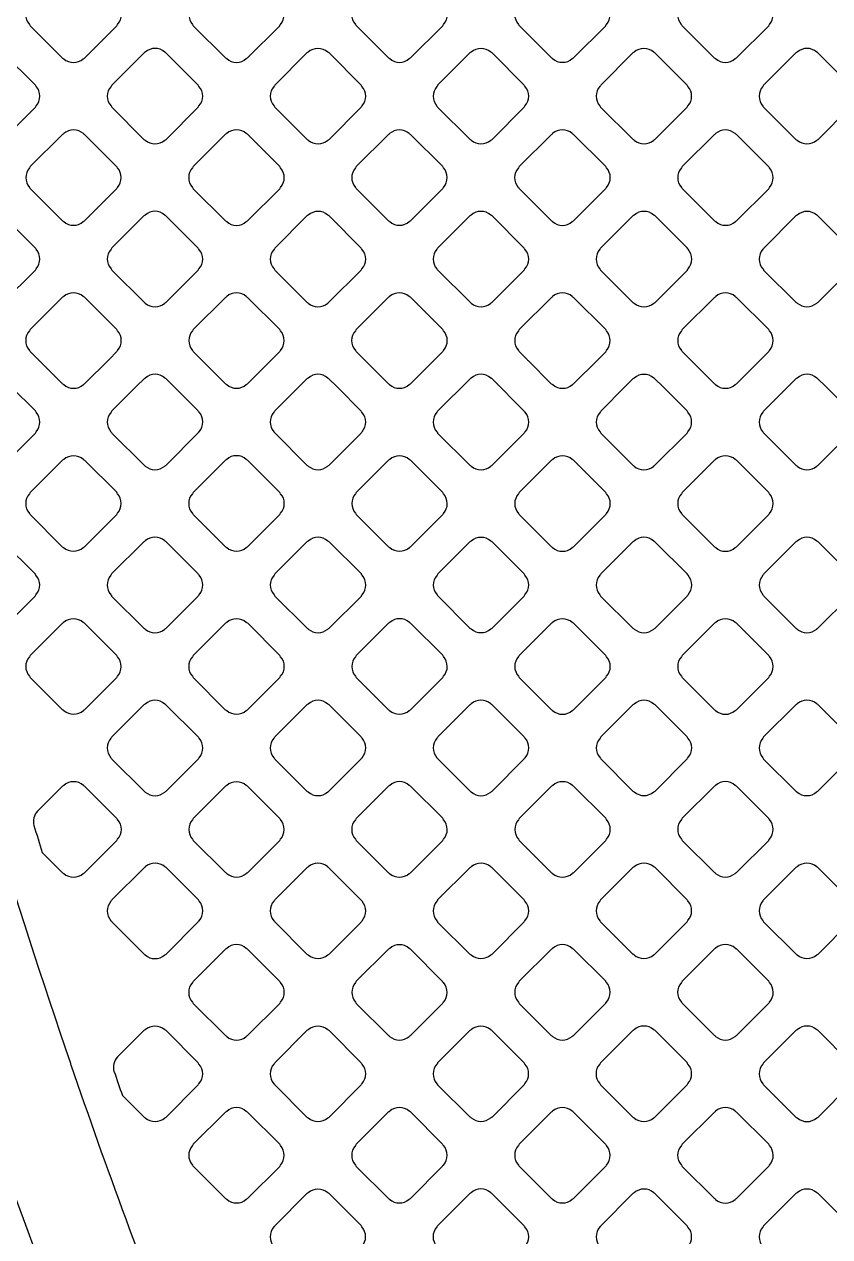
# Model space of a CAD drawing. Extents: x 0 to 248, y 0 to 175.
# Drawn here: x 80.757 to 81.822, y 146.224 to 147.828 of the extents above; entities that cross this region are included whole.
import ezdxf

# ---------------------------------------------------------------- set-up
doc = ezdxf.new("R2010")
doc.units = 0
doc.layers.add('gbr-dxf', color=7, linetype='Continuous')

msp = doc.modelspace()

# ---------------------------------------------------------------- linework, layer by layer
at = {"layer": 'gbr-dxf', "linetype": 'Continuous'}
for points in [[(83.7322, 140.0897), (81.1909, 142.6311, -0.042133), (81.1868, 142.6359, -0.16673), (78.7251, 149.8102, -0.014135)], [(78.8013, 149.8102, 0.166721), (81.2467, 142.6831), (83.7873, 140.1424, -0.01212)], [(83.5493, 139.8215), (80.9089, 142.4619, -0.042015), (80.9048, 142.4667, -0.166954), (78.4137, 149.7194, -0.014027)], [(78.4899, 149.7178, 0.16691), (80.9647, 142.5139), (83.6011, 139.8775, -0.019676)], [(83.9056, 140.3552), (81.39, 142.8708, -0.042856), (81.3858, 142.8758, -0.165958), (79.0743, 149.6481, -0.01087)], [(79.1505, 149.6467, 0.165913), (81.4458, 142.9228), (83.9575, 140.4111, -0.019676)], [(84.5688, 141.0607), (82.0307, 143.5988, -0.047409), (82.021, 143.6094, -0.163793), (80.0248, 149.5396, -0.009935)], [(80.1772, 149.5374, 0.163577), (82.1387, 143.7063), (84.6782, 141.1669, -0.008901)], [(84.0671, 140.6041), (81.5195, 143.1517, -0.041025), (81.5115, 143.1612, -0.164875), (79.3522, 149.5314, -0.009972)], [(79.5046, 149.5293, 0.164763), (81.631, 143.2558), (84.1721, 140.7147, -0.013686)], [(84.3425, 140.8063), (81.7716, 143.3773, -0.041071), (81.7633, 143.3865, -0.164322), (79.6862, 149.532, -0.007717)], [(79.8386, 149.5318, 0.164179), (81.8812, 143.4832), (84.4487, 140.9157, -0.008541)], [(78.2641, 149.4586, 0.012838), (78.2932, 148.8456, -0.017977), (78.2933, 148.844, 0.148382), (80.7903, 142.3653), (80.7906, 142.3649, 0.019899), (80.8008, 142.3538, -0.01365), (80.8016, 142.3529), (81.0112, 142.1433, -0.018805), (81.0124, 142.1422, 0.111695), (81.1151, 142.0774, -0.017124), (81.1165, 142.0768, -0.221605), (81.238, 141.9556, -0.020682), (81.2387, 141.9538, 0.111689), (81.3035, 141.8511, -0.023293)], [(81.8048, 144.4081, -0.048303), (80.9693, 146.0434, -0.021621), (80.9685, 146.0454, -0.01136), (80.819, 146.4513, -0.023391), (80.8183, 146.4535, -0.01815), (80.6182, 147.1152, -0.019795)]]:
    msp.add_lwpolyline(points, format="xyb", dxfattribs=at)
for points in [[(80.7637, 147.8279, -0.095506), (80.7647, 147.8263), (80.8074, 147.7835, -0.091364), (80.809, 147.7826, 0.378894), (80.8349, 147.7826, -0.095778), (80.8365, 147.7835), (80.8793, 147.8263, -0.096105), (80.8803, 147.828, 0.378718), (80.8803, 147.8539, -0.082062), (80.8794, 147.8552), (80.8364, 147.8983, -0.086287), (80.8349, 147.8992, 0.378821), (80.809, 147.8991, -0.098229), (80.8073, 147.8981), (80.7647, 147.8555, -0.096627), (80.7637, 147.8539, 0.379229)], [(80.9794, 147.8279, -0.092969), (80.9803, 147.8263), (81.023, 147.7836, -0.088845), (81.0245, 147.7827, 0.379032), (81.0505, 147.7827, -0.095973), (81.0521, 147.7837), (81.0946, 147.8262, -0.096266), (81.0956, 147.8279, 0.379731), (81.0956, 147.8538, -0.103612), (81.0946, 147.8556), (81.0521, 147.8981, -0.091913), (81.0505, 147.8991, 0.379731), (81.0246, 147.8991, -0.09572), (81.0229, 147.8981), (80.9803, 147.8555, -0.096128), (80.9794, 147.8539, 0.379506)], [(81.1947, 147.8538, 0.379069), (81.1947, 147.8279, -0.08563), (81.1956, 147.8264), (81.2384, 147.7836, -0.097464), (81.2401, 147.7827, 0.379075), (81.266, 147.7827, -0.09572), (81.2677, 147.7837), (81.3103, 147.8263, -0.096266), (81.3113, 147.8279, 0.379731), (81.3113, 147.8539, -0.092139), (81.3103, 147.8555), (81.2676, 147.8982, -0.096314), (81.266, 147.8991, 0.379672), (81.24, 147.8992, -0.096157), (81.2384, 147.8982), (81.1957, 147.8555, -0.096105)], [(81.4104, 147.8279, -0.087314), (81.4113, 147.8264), (81.4539, 147.7838, -0.09979), (81.4556, 147.7828, 0.379731), (81.4816, 147.7828, -0.09572), (81.4832, 147.7838), (81.5257, 147.8263, -0.095916), (81.5267, 147.8279, 0.379731), (81.5267, 147.8539, -0.087748), (81.5258, 147.8554), (81.4831, 147.8981, -0.091964), (81.4815, 147.899, 0.379731), (81.4555, 147.899, -0.096265), (81.4539, 147.898), (81.4114, 147.8555, -0.096266), (81.4104, 147.8538, 0.379731)], [(81.6257, 147.8279, -0.09185), (81.6267, 147.8263), (81.6693, 147.7837, -0.103498), (81.6711, 147.7827, 0.379214), (81.6971, 147.7827, -0.096625), (81.6987, 147.7837), (81.7413, 147.8263, -0.096332), (81.7423, 147.8279, 0.379289), (81.7423, 147.8539, -0.087715), (81.7414, 147.8553), (81.6986, 147.8982, -0.094156), (81.697, 147.8991, 0.379506), (81.6711, 147.8991, -0.095973), (81.6694, 147.8982), (81.6267, 147.8555, -0.096023), (81.6258, 147.8538, 0.379672)], [(80.656, 147.7202, -0.091745), (80.657, 147.7186), (80.6998, 147.6758, -0.088202), (80.7013, 147.6749, 0.379289), (80.7272, 147.6749, -0.095866), (80.7289, 147.6759), (80.7715, 147.7185, -0.095585), (80.7725, 147.7201, 0.379287), (80.7725, 147.7461, -0.082876), (80.7716, 147.7475), (80.7286, 147.7904, -0.08752), (80.7271, 147.7914, 0.379293), (80.7012, 147.7913, -0.096625), (80.6995, 147.7904), (80.657, 147.7478, -0.095916), (80.656, 147.7462, 0.379731)], [(80.8716, 147.7201, -0.100032), (80.8726, 147.7184), (80.915, 147.6759, -0.096266), (80.9167, 147.6749, 0.379731), (80.9427, 147.6749, -0.09572), (80.9443, 147.6759), (80.9869, 147.7185, -0.096214), (80.9879, 147.7201, 0.379672), (80.9879, 147.7461, -0.096259), (80.9869, 147.7477), (80.9442, 147.7905, -0.083725), (80.9428, 147.7914, 0.379293), (80.9168, 147.7913, -0.096119), (80.9152, 147.7904), (80.8725, 147.7477, -0.096266), (80.8716, 147.7461, 0.379731)], [(81.0871, 147.7202, -0.095612), (81.088, 147.7186), (81.1308, 147.6759, -0.093932), (81.1324, 147.6749, 0.378681), (81.1583, 147.6749, -0.095886), (81.1599, 147.6759), (81.2025, 147.7185, -0.095602), (81.2035, 147.7201, 0.379293), (81.2034, 147.746, -0.099964), (81.2024, 147.7478), (81.1599, 147.7903, -0.103887), (81.1581, 147.7913, 0.379672), (81.1322, 147.7913, -0.096157), (81.1306, 147.7903), (81.088, 147.7478, -0.095935), (81.0871, 147.7462, 0.379287)], [(81.3026, 147.72, -0.083226), (81.3034, 147.7186), (81.3461, 147.676, -0.096314), (81.3478, 147.675, 0.379672), (81.3737, 147.675, -0.096157), (81.3754, 147.6759), (81.418, 147.7186, -0.095796), (81.419, 147.7202, 0.379293), (81.419, 147.7462, -0.092348), (81.418, 147.7478), (81.3755, 147.7903, -0.096111), (81.3738, 147.7913, 0.379289), (81.3479, 147.7913, -0.095866), (81.3462, 147.7904), (81.3035, 147.7477, -0.098209), (81.3026, 147.746, 0.379506)], [(81.5181, 147.7202, -0.087248), (81.519, 147.7187), (81.5617, 147.676, -0.099849), (81.5634, 147.675, 0.379293), (81.5894, 147.675, -0.096265), (81.591, 147.676), (81.6335, 147.7184, -0.096111), (81.6345, 147.7201, 0.379321), (81.6345, 147.746, -0.087248), (81.6336, 147.7475), (81.5907, 147.7904, -0.09197), (81.5892, 147.7913, 0.379293), (81.5632, 147.7913, -0.09572), (81.5616, 147.7903), (81.5191, 147.7478, -0.096111), (81.5181, 147.7461, 0.379321)], [(81.7336, 147.72, -0.091558), (81.7345, 147.7185), (81.7771, 147.6759, -0.104018), (81.7789, 147.6749, 0.379731), (81.8049, 147.6749, -0.09572), (81.8065, 147.6758), (81.8492, 147.7185, -0.096266), (81.8501, 147.7201, 0.379731), (81.8501, 147.7461, -0.08798), (81.8492, 147.7475), (81.8064, 147.7904, -0.092126), (81.8049, 147.7913, 0.379731), (81.7789, 147.7913, -0.09572), (81.7772, 147.7903), (81.7346, 147.7477, -0.096266), (81.7336, 147.746, 0.379731)], [(80.7638, 147.6124, -0.091745), (80.7648, 147.6108), (80.8075, 147.5681, -0.087638), (80.809, 147.5672, 0.379731), (80.8349, 147.5672, -0.096265), (80.8366, 147.5682), (80.8792, 147.6108, -0.095916), (80.8801, 147.6124, 0.379731), (80.8801, 147.6384, -0.083235), (80.8793, 147.6398), (80.8365, 147.6826, -0.087638), (80.835, 147.6835, 0.379731), (80.809, 147.6835, -0.095756), (80.8074, 147.6825), (80.7648, 147.64, -0.095628), (80.7638, 147.6383, 0.379731)], [(80.9792, 147.6124, -0.099534), (80.9802, 147.6107), (81.0229, 147.5681, -0.095602), (81.0245, 147.5671, 0.379293), (81.0505, 147.5671, -0.095956), (81.0521, 147.5681), (81.0947, 147.6107, -0.096214), (81.0957, 147.6123, 0.379672), (81.0957, 147.6383, -0.096157), (81.0947, 147.6399), (81.0519, 147.6828, -0.083291), (81.0505, 147.6837, 0.379287), (81.0246, 147.6837, -0.095612), (81.0229, 147.6827), (80.9802, 147.64, -0.095602), (80.9792, 147.6384, 0.378906)], [(81.1948, 147.6383, 0.378161), (81.1948, 147.6124, -0.085622), (81.1957, 147.6109), (81.2384, 147.5682, -0.096197), (81.2401, 147.5672, 0.378778), (81.266, 147.5673, -0.096475), (81.2677, 147.5682), (81.3102, 147.6108, -0.096111), (81.3112, 147.6124, 0.379289), (81.3112, 147.6384, -0.09527), (81.3102, 147.64), (81.2677, 147.6825, -0.099711), (81.266, 147.6835, 0.378815), (81.24, 147.6835, -0.095778), (81.2384, 147.6825), (81.1958, 147.6399, -0.095058)], [(81.4102, 147.6124, -0.082787), (81.4111, 147.611), (81.4539, 147.5681, -0.098209), (81.4556, 147.5672, 0.379155), (81.4815, 147.5671, -0.095719), (81.4832, 147.5681), (81.5259, 147.6108, -0.095796), (81.5268, 147.6124, 0.379293), (81.5268, 147.6384, -0.092348), (81.5259, 147.6399), (81.4832, 147.6826, -0.095916), (81.4815, 147.6836, 0.379731), (81.4555, 147.6836, -0.095756), (81.4539, 147.6826), (81.4112, 147.64, -0.095819), (81.4103, 147.6383, 0.379289)], [(81.6259, 147.6123, -0.087314), (81.6268, 147.6109), (81.6695, 147.5682, -0.100054), (81.6712, 147.5672, 0.379731), (81.6972, 147.5672, -0.095756), (81.6988, 147.5681), (81.7414, 147.6106, -0.095958), (81.7423, 147.6123, 0.379731), (81.7423, 147.6382, -0.087314), (81.7414, 147.6397), (81.6986, 147.6825, -0.091913), (81.697, 147.6835, 0.379731), (81.6711, 147.6835, -0.09572), (81.6694, 147.6825), (81.6269, 147.64, -0.096266), (81.6259, 147.6383, 0.379731)], [(80.656, 147.5305, 0.379293), (80.656, 147.5045, -0.087748), (80.6569, 147.5031), (80.6997, 147.4603, -0.083651), (80.7011, 147.4594, 0.379321), (80.7271, 147.4594, -0.095506), (80.7287, 147.4603), (80.7715, 147.5031, -0.095796), (80.7725, 147.5047, 0.379293), (80.7725, 147.5307, -0.087314), (80.7715, 147.5322), (80.7288, 147.5749, -0.092406), (80.7273, 147.5758, 0.379703), (80.7013, 147.5758, -0.095649), (80.6997, 147.5749), (80.657, 147.5321, -0.095602)], [(80.8716, 147.5047, -0.096265), (80.8725, 147.5031), (80.9152, 147.4604, -0.092289), (80.9168, 147.4594, 0.379229), (80.9428, 147.4594, -0.095506), (80.9444, 147.4604), (80.9869, 147.5029, -0.095935), (80.9879, 147.5045, 0.379324), (80.9879, 147.5305, -0.096157), (80.9869, 147.5321), (80.9441, 147.575, -0.082483), (80.9427, 147.5759, 0.379214), (80.9167, 147.5758, -0.096625), (80.9151, 147.5749), (80.8725, 147.5323, -0.095916), (80.8716, 147.5307, 0.379731)], [(81.0871, 147.5046, -0.103612), (81.0881, 147.5028), (81.1305, 147.4604, -0.09979), (81.1322, 147.4594, 0.379731), (81.1582, 147.4594, -0.096248), (81.1598, 147.4604), (81.2024, 147.503, -0.096128), (81.2034, 147.5046, 0.379506), (81.2034, 147.5306, -0.093522), (81.2025, 147.5322), (81.1599, 147.5748, -0.095296), (81.1582, 147.5758, 0.379293), (81.1323, 147.5757, -0.095956), (81.1306, 147.5748), (81.0881, 147.5322, -0.095958), (81.0871, 147.5306, 0.379731)], [(81.3025, 147.5046, -0.08148), (81.3033, 147.5033), (81.3463, 147.4604, -0.094684), (81.3479, 147.4594, 0.378422), (81.3738, 147.4594, -0.097902), (81.3755, 147.4604), (81.418, 147.503, -0.095796), (81.419, 147.5046, 0.379293), (81.419, 147.5305, -0.096119), (81.418, 147.5322), (81.3754, 147.5748, -0.09979), (81.3737, 147.5758, 0.379731), (81.3477, 147.5758, -0.09572), (81.3461, 147.5748), (81.3035, 147.5322, -0.096266), (81.3025, 147.5306, 0.37907)], [(81.5181, 147.5305, 0.37925), (81.5181, 147.5045, -0.083792), (81.519, 147.5031), (81.5618, 147.4603, -0.096111), (81.5634, 147.4593, 0.379289), (81.5894, 147.4593, -0.095778), (81.591, 147.4603), (81.6337, 147.503, -0.095602), (81.6346, 147.5046, 0.379293), (81.6346, 147.5305, -0.091954), (81.6337, 147.5321), (81.591, 147.5748, -0.096641), (81.5893, 147.5758, 0.379612), (81.5634, 147.5758, -0.095612), (81.5618, 147.5748), (81.519, 147.5321, -0.095602)], [(81.7337, 147.5045, -0.087314), (81.7346, 147.503), (81.7772, 147.4605, -0.100054), (81.7789, 147.4595, 0.379731), (81.8049, 147.4595, -0.096265), (81.8065, 147.4604), (81.849, 147.5029, -0.095916), (81.85, 147.5046, 0.379731), (81.85, 147.5305, -0.087549), (81.8491, 147.532), (81.8064, 147.5747, -0.091913), (81.8049, 147.5757, 0.379731), (81.7789, 147.5757, -0.09572), (81.7772, 147.5747), (81.7347, 147.5321, -0.096266), (81.7337, 147.5305, 0.379731)], [(80.7637, 147.3968, -0.082704), (80.7645, 147.3955), (80.8074, 147.3526, -0.092233), (80.809, 147.3516, 0.37981), (80.835, 147.3516, -0.095956), (80.8366, 147.3526), (80.8689, 147.3848), (80.8793, 147.3953, -0.095602), (80.8803, 147.3969, 0.378458), (80.8803, 147.4228, -0.09082), (80.8794, 147.4244), (80.8366, 147.4671, -0.095935), (80.8349, 147.4681, 0.379196), (80.809, 147.4681, -0.096157), (80.8074, 147.4671), (80.7646, 147.4244, -0.095602), (80.7637, 147.4228, 0.378858)], [(80.9793, 147.4228, 0.378683), (80.9793, 147.3969, -0.089854), (80.9803, 147.3953), (81.023, 147.3526, -0.088207), (81.0245, 147.3517, 0.37981), (81.0505, 147.3517, -0.096625), (81.0521, 147.3527), (81.0841, 147.3847), (81.0844, 147.3849), (81.0947, 147.3952, -0.098), (81.0956, 147.3969, 0.378687), (81.0957, 147.4228, -0.087135), (81.0948, 147.4243), (81.052, 147.467, -0.09197), (81.0505, 147.468, 0.378906), (81.0245, 147.468, -0.095866), (81.0229, 147.467), (80.9803, 147.4244, -0.095364)], [(81.1947, 147.4228, 0.378869), (81.1947, 147.3968, -0.091954), (81.1957, 147.3953), (81.2384, 147.3525, -0.092233), (81.24, 147.3516, 0.37981), (81.266, 147.3516, -0.095956), (81.2676, 147.3525), (81.2998, 147.3847), (81.3, 147.3849), (81.3103, 147.3952, -0.096227), (81.3113, 147.3969, 0.379155), (81.3113, 147.4228, -0.088552), (81.3104, 147.4243), (81.2675, 147.4671, -0.093143), (81.2659, 147.4681, 0.37859), (81.24, 147.4681, -0.095886), (81.2384, 147.4671), (81.1957, 147.4244, -0.095412)], [(81.4103, 147.4227, 0.379032), (81.4103, 147.3968, -0.083271), (81.4112, 147.3954), (81.4217, 147.3849, -0.023307), (81.4232, 147.3833), (81.4538, 147.3526, -0.10739), (81.4557, 147.3516, 0.379249), (81.4817, 147.3516, -0.095956), (81.4833, 147.3526), (81.5156, 147.3849), (81.5258, 147.3951, -0.098209), (81.5268, 147.3968, 0.378675), (81.5268, 147.4227, -0.095049), (81.5259, 147.4243), (81.4832, 147.467, -0.099711), (81.4815, 147.468, 0.378906), (81.4556, 147.468, -0.095506), (81.4539, 147.467), (81.4113, 147.4244, -0.095589)], [(81.6259, 147.4227, 0.379069), (81.6259, 147.3967, -0.08563), (81.6268, 147.3953), (81.6695, 147.3526, -0.096627), (81.6711, 147.3516, 0.37981), (81.6971, 147.3516, -0.096625), (81.6987, 147.3526), (81.7308, 147.3847), (81.731, 147.3848), (81.7413, 147.3952, -0.097673), (81.7423, 147.3969, 0.378687), (81.7424, 147.4228, -0.091118), (81.7414, 147.4244), (81.6988, 147.467, -0.096227), (81.6971, 147.468, 0.379196), (81.6712, 147.468, -0.096157), (81.6696, 147.467), (81.6269, 147.4243, -0.096105)], [(80.6559, 147.2891, -0.104392), (80.657, 147.2873), (80.6994, 147.2448, -0.100151), (80.7012, 147.2438, 0.37981), (80.7271, 147.2438, -0.095956), (80.7288, 147.2447), (80.7715, 147.2874, -0.096332), (80.7725, 147.2891, 0.379212), (80.7725, 147.315, -0.09601), (80.7715, 147.3167), (80.7401, 147.3481, -0.014794), (80.7391, 147.349), (80.7287, 147.3594, -0.091631), (80.7272, 147.3603, 0.378906), (80.7012, 147.3603, -0.095506), (80.6996, 147.3594), (80.6892, 147.349), (80.6569, 147.3167, -0.096627), (80.6559, 147.315, 0.379731)], [(80.8715, 147.2891, -0.092052), (80.8725, 147.2875), (80.9152, 147.2448, -0.087865), (80.9167, 147.2439, 0.378952), (80.9426, 147.2439, -0.09601), (80.9443, 147.2448), (80.987, 147.2876, -0.096328), (80.988, 147.2892, 0.37892), (80.988, 147.3152, -0.092052), (80.987, 147.3167), (80.9557, 147.3481, -0.014794), (80.9548, 147.349), (80.9443, 147.3594, -0.08752), (80.9428, 147.3603, 0.379196), (80.9169, 147.3603, -0.096157), (80.9152, 147.3594), (80.9048, 147.3489), (80.8725, 147.3167, -0.096627), (80.8716, 147.315, 0.379357)], [(81.087, 147.3151, 0.379347), (81.087, 147.2891, -0.088014), (81.088, 147.2876), (81.1307, 147.2449, -0.100824), (81.1324, 147.2439, 0.379451), (81.1583, 147.2439, -0.096117), (81.16, 147.2449), (81.2025, 147.2874, -0.095895), (81.2035, 147.2891, 0.379201), (81.2034, 147.315, -0.096625), (81.2025, 147.3166), (81.1711, 147.348, -0.015077), (81.1701, 147.3489), (81.1596, 147.3594, -0.085459), (81.1582, 147.3603, 0.379064), (81.1323, 147.3603, -0.095886), (81.1306, 147.3594), (81.088, 147.3167, -0.095796)], [(81.3025, 147.3149, 0.379298), (81.3026, 147.289, -0.092348), (81.3035, 147.2874), (81.3461, 147.2448, -0.10399), (81.3479, 147.2438, 0.37975), (81.3739, 147.2438, -0.096265), (81.3755, 147.2448), (81.4181, 147.2874, -0.096737), (81.4191, 147.289, 0.379185), (81.4191, 147.3149, -0.09185), (81.4181, 147.3165), (81.3752, 147.3595, -0.08047), (81.3738, 147.3603, 0.378906), (81.3479, 147.3603, -0.095506), (81.3463, 147.3593), (81.3035, 147.3166, -0.096539)], [(81.5182, 147.289, -0.100082), (81.5192, 147.2873), (81.5617, 147.2448, -0.095895), (81.5633, 147.2438, 0.378747), (81.5892, 147.2438, -0.09601), (81.5909, 147.2448), (81.6335, 147.2874, -0.096328), (81.6345, 147.2891, 0.379422), (81.6345, 147.315, -0.10047), (81.6335, 147.3167), (81.6022, 147.3481, -0.014794), (81.6012, 147.349), (81.5909, 147.3593, -0.091753), (81.5894, 147.3602, 0.379196), (81.5634, 147.3602, -0.096157), (81.5618, 147.3592), (81.5515, 147.349), (81.5192, 147.3166, -0.096627), (81.5182, 147.315, 0.3795)], [(81.7336, 147.289, -0.083317), (81.7345, 147.2876), (81.7773, 147.2448, -0.096627), (81.7789, 147.2438, 0.37981), (81.8049, 147.2438, -0.096625), (81.8066, 147.2448), (81.8491, 147.2874, -0.096111), (81.8501, 147.289, 0.37981), (81.8501, 147.315, -0.100585), (81.8491, 147.3167), (81.8178, 147.348, -0.015172), (81.8168, 147.349), (81.8064, 147.3594, -0.0873), (81.8049, 147.3603, 0.379287), (81.779, 147.3603, -0.095612), (81.7773, 147.3594), (81.7669, 147.3489), (81.7346, 147.3166, -0.096627), (81.7336, 147.315, 0.379731)], [(80.7637, 147.1812, -0.095968), (80.7646, 147.1796), (80.8071, 147.1372, -0.107982), (80.8089, 147.1361, 0.378952), (80.8349, 147.1361, -0.09601), (80.8365, 147.1371), (80.8792, 147.1797, -0.096328), (80.8801, 147.1814, 0.379422), (80.8801, 147.2073, -0.10047), (80.8791, 147.2091), (80.8368, 147.2514, -0.10399), (80.835, 147.2524, 0.379731), (80.809, 147.2524, -0.096458), (80.8073, 147.2515), (80.7647, 147.2088, -0.096627), (80.7637, 147.2072, 0.379357)], [(80.9792, 147.2073, 0.378939), (80.9792, 147.1813, -0.083636), (80.9801, 147.1799), (81.0229, 147.1371, -0.096539), (81.0246, 147.1361, 0.379201), (81.0505, 147.1361, -0.095956), (81.0522, 147.1371), (81.0948, 147.1797, -0.096332), (81.0958, 147.1814, 0.37981), (81.0958, 147.2073, -0.096625), (81.0948, 147.209), (81.0522, 147.2516, -0.100151), (81.0505, 147.2526, 0.3795), (81.0245, 147.2526, -0.096259), (81.0229, 147.2516), (80.9802, 147.2089, -0.095895)], [(81.1949, 147.2073, 0.37947), (81.1949, 147.1814, -0.096458), (81.1959, 147.1797), (81.2386, 147.137, -0.092289), (81.2402, 147.1361, 0.379451), (81.2661, 147.1361, -0.096117), (81.2677, 147.137), (81.3103, 147.1796, -0.095895), (81.3113, 147.1812, 0.379201), (81.3112, 147.2072, -0.10047), (81.3102, 147.2089), (81.2675, 147.2516, -0.088202), (81.266, 147.2525, 0.379357), (81.2401, 147.2525, -0.096507), (81.2385, 147.2515), (81.1959, 147.209, -0.096527)], [(81.4104, 147.1812, -0.096625), (81.4114, 147.1796), (81.454, 147.137, -0.092233), (81.4555, 147.136, 0.37981), (81.4815, 147.136, -0.096458), (81.4831, 147.137), (81.5258, 147.1797, -0.096423), (81.5268, 147.1813, 0.379511), (81.5268, 147.2073, -0.083163), (81.5259, 147.2087), (81.4831, 147.2515, -0.087525), (81.4816, 147.2525, 0.379206), (81.4557, 147.2524, -0.096458), (81.454, 147.2515), (81.4114, 147.2088, -0.096627), (81.4104, 147.2072, 0.379731)], [(81.6258, 147.2072, 0.378406), (81.6259, 147.1813, -0.100188), (81.6269, 147.1796), (81.6695, 147.1369, -0.095895), (81.6712, 147.136, 0.37857), (81.6971, 147.136, -0.09601), (81.6987, 147.1369), (81.7414, 147.1796, -0.096328), (81.7424, 147.1813, 0.379422), (81.7423, 147.2072, -0.096625), (81.7414, 147.2089), (81.6988, 147.2515, -0.100476), (81.6971, 147.2525, 0.379471), (81.6711, 147.2525, -0.095968), (81.6695, 147.2515), (81.6268, 147.2089, -0.096301)], [(80.6736, 147.1045, 0.001876), (80.6917, 147.0371), (80.6996, 147.0293, -0.092233), (80.7011, 147.0283, 0.37981), (80.7271, 147.0283, -0.095956), (80.7288, 147.0293), (80.7713, 147.0719, -0.096111), (80.7723, 147.0736, 0.379451), (80.7723, 147.0995, -0.083636), (80.7715, 147.1009), (80.7286, 147.1438, -0.087648), (80.7271, 147.1447, 0.379249), (80.7012, 147.1446, -0.096458), (80.6995, 147.1437), (80.6784, 147.1226, 0.248765)], [(80.8714, 147.0735, -0.10047), (80.8724, 147.0718), (80.915, 147.0292, -0.096111), (80.9167, 147.0282, 0.37981), (80.9426, 147.0282, -0.095956), (80.9443, 147.0292), (80.987, 147.0719, -0.096332), (80.988, 147.0736, 0.37981), (80.988, 147.0995, -0.096625), (80.987, 147.1012), (80.9444, 147.1438, -0.100151), (80.9427, 147.1448, 0.379731), (80.9167, 147.1448, -0.096458), (80.9151, 147.1438), (80.8724, 147.1011, -0.096627), (80.8714, 147.0995, 0.379731)], [(81.0871, 147.0736, -0.095968), (81.0881, 147.0719), (81.1308, 147.0292, -0.092398), (81.1324, 147.0283, 0.379191), (81.1583, 147.0283, -0.096117), (81.16, 147.0292), (81.2026, 147.0719, -0.095895), (81.2036, 147.0735, 0.379201), (81.2036, 147.0995, -0.10047), (81.2026, 147.1012), (81.1601, 147.1437, -0.10399), (81.1583, 147.1447, 0.379731), (81.1323, 147.1447, -0.096458), (81.1307, 147.1437), (81.0881, 147.1012, -0.096627), (81.0871, 147.0995, 0.379357)], [(81.3027, 147.0994, 0.37947), (81.3027, 147.0735, -0.088014), (81.3036, 147.072), (81.3462, 147.0294, -0.100824), (81.3479, 147.0284, 0.379308), (81.3738, 147.0284, -0.095968), (81.3755, 147.0294), (81.418, 147.0719, -0.096328), (81.419, 147.0736, 0.379422), (81.419, 147.0995, -0.092348), (81.418, 147.1011), (81.3755, 147.1436, -0.096111), (81.3738, 147.1446, 0.379357), (81.3479, 147.1446, -0.096507), (81.3462, 147.1437), (81.3036, 147.1011, -0.096527)], [(81.5181, 147.0735, -0.09253), (81.519, 147.0719), (81.5616, 147.0293, -0.104691), (81.5634, 147.0283, 0.37981), (81.5894, 147.0283, -0.096625), (81.591, 147.0293), (81.6336, 147.0719, -0.096332), (81.6346, 147.0735, 0.379511), (81.6346, 147.0994, -0.08798), (81.6337, 147.1009), (81.5908, 147.1438, -0.091848), (81.5893, 147.1447, 0.379206), (81.5633, 147.1447, -0.096458), (81.5617, 147.1437), (81.5191, 147.1011, -0.096857), (81.5181, 147.0995, 0.379731)], [(81.7337, 147.0994, 0.37903), (81.7337, 147.0735, -0.100082), (81.7347, 147.0718), (81.7772, 147.0292, -0.095895), (81.7788, 147.0283, 0.378847), (81.8048, 147.0283, -0.096117), (81.8064, 147.0293), (81.8491, 147.0719, -0.095895), (81.8501, 147.0736, 0.379201), (81.85, 147.0995, -0.096625), (81.8491, 147.1012), (81.8066, 147.1436, -0.100151), (81.8049, 147.1446, 0.3795), (81.7789, 147.1447, -0.096259), (81.7773, 147.1437), (81.7347, 147.1011, -0.095895)], [(80.7637, 146.9658, -0.092061), (80.7646, 146.9643), (80.8073, 146.9216, -0.104246), (80.8091, 146.9206, 0.379422), (80.835, 146.9206, -0.095956), (80.8367, 146.9216), (80.8791, 146.9641, -0.096332), (80.8801, 146.9657, 0.37981), (80.8801, 146.9917, -0.087784), (80.8792, 146.9932), (80.8364, 147.036, -0.092233), (80.8348, 147.0369, 0.3795), (80.8089, 147.0369, -0.096259), (80.8072, 147.036), (80.7646, 146.9934, -0.096227), (80.7637, 146.9917, 0.378699)], [(80.9792, 146.9657, -0.096625), (80.9802, 146.964), (81.0227, 146.9215, -0.107961), (81.0246, 146.9205, 0.37981), (81.0505, 146.9205, -0.095956), (81.0522, 146.9214), (81.0948, 146.9641, -0.096332), (81.0958, 146.9657, 0.37981), (81.0958, 146.9917, -0.10047), (81.0948, 146.9934), (81.0523, 147.0359, -0.10399), (81.0505, 147.0369, 0.379731), (81.0245, 147.0369, -0.096458), (81.0229, 147.0359), (80.9802, 146.9933, -0.096627), (80.9792, 146.9916, 0.379731)], [(81.1949, 146.9917, 0.37947), (81.1949, 146.9657, -0.09253), (81.1959, 146.9641), (81.2385, 146.9215, -0.088207), (81.24, 146.9205, 0.379308), (81.266, 146.9205, -0.095968), (81.2676, 146.9215), (81.3103, 146.9642, -0.096328), (81.3113, 146.9658, 0.379422), (81.3112, 146.9918, -0.104392), (81.3102, 146.9936), (81.2677, 147.036, -0.092233), (81.2662, 147.037, 0.379357), (81.2402, 147.037, -0.096507), (81.2386, 147.036), (81.1959, 146.9933, -0.096527)], [(81.4104, 146.9658, -0.092348), (81.4114, 146.9642), (81.4542, 146.9214, -0.088207), (81.4556, 146.9205, 0.37981), (81.4816, 146.9205, -0.096625), (81.4833, 146.9215), (81.5259, 146.9641, -0.096111), (81.5268, 146.9657, 0.37981), (81.5268, 146.9917, -0.088014), (81.5259, 146.9932), (81.4831, 147.036, -0.092623), (81.4815, 147.0369, 0.379731), (81.4556, 147.0369, -0.096458), (81.4539, 147.036), (81.4114, 146.9934, -0.096627), (81.4104, 146.9918, 0.379731)], [(81.6259, 146.9657, -0.096625), (81.6269, 146.964), (81.6695, 146.9215, -0.092233), (81.671, 146.9205, 0.37981), (81.697, 146.9205, -0.095956), (81.6987, 146.9215), (81.7413, 146.9642, -0.096332), (81.7423, 146.9658, 0.379511), (81.7423, 146.9918, -0.083226), (81.7414, 146.9932), (81.6986, 147.036, -0.087645), (81.6971, 147.0369, 0.379206), (81.6712, 147.0369, -0.096458), (81.6695, 147.0359), (81.6269, 146.9933, -0.096627), (81.6259, 146.9917, 0.379731)], [(80.8715, 146.858, -0.096475), (80.8725, 146.8563), (80.9152, 146.8137, -0.092289), (80.9168, 146.8127, 0.37981), (80.9428, 146.8127, -0.096625), (80.9444, 146.8137), (80.987, 146.8563, -0.096332), (80.988, 146.8579, 0.37981), (80.988, 146.8839, -0.083317), (80.9871, 146.8853), (80.9442, 146.9282, -0.088202), (80.9427, 146.9291, 0.379731), (80.9167, 146.9291, -0.096458), (80.9151, 146.9281), (80.8725, 146.8856, -0.096627), (80.8715, 146.884, 0.379731)], [(81.087, 146.8579, -0.095862), (81.088, 146.8562), (81.1304, 146.8138, -0.10771), (81.1323, 146.8128, 0.378952), (81.1582, 146.8128, -0.095866), (81.1598, 146.8137), (81.2025, 146.8564, -0.096328), (81.2035, 146.858, 0.379422), (81.2035, 146.884, -0.10047), (81.2025, 146.8857), (81.1601, 146.9281, -0.10399), (81.1583, 146.9291, 0.379731), (81.1323, 146.9291, -0.096458), (81.1307, 146.9281), (81.088, 146.8855, -0.096627), (81.087, 146.8838, 0.379357)], [(81.3026, 146.884, 0.379249), (81.3026, 146.858, -0.096475), (81.3036, 146.8564), (81.3463, 146.8137, -0.092289), (81.3479, 146.8128, 0.379308), (81.3738, 146.8127, -0.095968), (81.3755, 146.8137), (81.4181, 146.8564, -0.096328), (81.4191, 146.858, 0.379422), (81.4191, 146.884, -0.10047), (81.4181, 146.8857), (81.3756, 146.9282, -0.104311), (81.3738, 146.9292, 0.3795), (81.3478, 146.9292, -0.096614), (81.3462, 146.9282), (81.3036, 146.8856, -0.096195)], [(81.5182, 146.8839, 0.379249), (81.5182, 146.858, -0.088014), (81.5191, 146.8565), (81.5617, 146.8139, -0.100824), (81.5634, 146.8129, 0.379451), (81.5894, 146.8129, -0.096117), (81.591, 146.8139), (81.6336, 146.8564, -0.095895), (81.6345, 146.858, 0.379201), (81.6345, 146.884, -0.092348), (81.6336, 146.8856), (81.591, 146.9281, -0.096111), (81.5893, 146.9291, 0.3795), (81.5634, 146.9291, -0.096259), (81.5617, 146.9281), (81.5192, 146.8856, -0.096539)], [(81.7336, 146.8839, 0.379249), (81.7336, 146.858, -0.096625), (81.7346, 146.8563), (81.7772, 146.8138, -0.092072), (81.7787, 146.8128, 0.37975), (81.8047, 146.8128, -0.096225), (81.8063, 146.8138), (81.849, 146.8565, -0.096737), (81.85, 146.8581, 0.378825), (81.85, 146.8841, -0.083252), (81.8491, 146.8855), (81.8063, 146.9283, -0.08787), (81.8048, 146.9292, 0.378884), (81.7789, 146.9292, -0.096614), (81.7772, 146.9282), (81.7346, 146.8856, -0.096195)], [(80.7696, 146.7686), (80.7696, 146.7685, 0.001058), (80.7806, 146.7326), (80.8075, 146.7058, -0.087645), (80.809, 146.7049, 0.379158), (80.8349, 146.7049, -0.096625), (80.8366, 146.7059), (80.8793, 146.7486, -0.096111), (80.8803, 146.7502, 0.37981), (80.8803, 146.7762, -0.088014), (80.8794, 146.7777), (80.8366, 146.8205, -0.092289), (80.835, 146.8214, 0.3795), (80.809, 146.8214, -0.096614), (80.8074, 146.8205), (80.7742, 146.7873, 0.2577)], [(80.9793, 146.7502, -0.092029), (80.9803, 146.7486), (81.0228, 146.7061, -0.103923), (81.0246, 146.7051, 0.378747), (81.0505, 146.7051, -0.09601), (81.0521, 146.706), (81.0947, 146.7486, -0.096227), (81.0957, 146.7502, 0.379422), (81.0956, 146.7762, -0.088014), (81.0947, 146.7777), (81.052, 146.8203, -0.092233), (81.0505, 146.8213, 0.379731), (81.0245, 146.8213, -0.096458), (81.0229, 146.8203), (80.9803, 146.7778, -0.096857), (80.9793, 146.7761, 0.3795)], [(81.1948, 146.7761, 0.379249), (81.1948, 146.7502, -0.104392), (81.1958, 146.7484), (81.2383, 146.7059, -0.100476), (81.24, 146.7049, 0.379308), (81.266, 146.7049, -0.095968), (81.2676, 146.7059), (81.3103, 146.7485, -0.096328), (81.3113, 146.7502, 0.379422), (81.3112, 146.7761, -0.108153), (81.3102, 146.778), (81.2677, 146.8205, -0.096627), (81.266, 146.8215, 0.3795), (81.2401, 146.8215, -0.096614), (81.2384, 146.8205), (81.1957, 146.7778, -0.096195)], [(81.4104, 146.7761, 0.379249), (81.4104, 146.7502, -0.088014), (81.4113, 146.7487), (81.4541, 146.7059, -0.083733), (81.4555, 146.705, 0.379451), (81.4815, 146.705, -0.096117), (81.4831, 146.706), (81.5259, 146.7487, -0.095895), (81.5269, 146.7504, 0.379201), (81.5268, 146.7763, -0.092348), (81.5259, 146.7779), (81.4833, 146.8205, -0.096111), (81.4817, 146.8214, 0.3795), (81.4557, 146.8214, -0.096259), (81.4541, 146.8205), (81.4114, 146.7778, -0.096539)], [(81.6259, 146.7762, 0.37947), (81.6259, 146.7503, -0.09253), (81.6269, 146.7487), (81.6696, 146.7061, -0.088202), (81.671, 146.7051, 0.379451), (81.697, 146.7051, -0.096259), (81.6986, 146.7061), (81.7413, 146.7487, -0.096539), (81.7422, 146.7504, 0.379201), (81.7422, 146.7763, -0.088014), (81.7413, 146.7778), (81.6986, 146.8205, -0.092233), (81.6971, 146.8214, 0.379357), (81.6711, 146.8215, -0.096507), (81.6695, 146.8205), (81.6269, 146.7779, -0.096527)], [(80.8715, 146.6683, 0.378939), (80.8715, 146.6424, -0.092029), (80.8725, 146.6408), (80.9152, 146.5981, -0.087648), (80.9167, 146.5972, 0.379201), (80.9426, 146.5972, -0.095956), (80.9443, 146.5982), (80.987, 146.6409, -0.096332), (80.988, 146.6425, 0.37981), (80.988, 146.6685, -0.087784), (80.9871, 146.67), (80.9444, 146.7127, -0.092289), (80.9428, 146.7136, 0.3795), (80.9169, 146.7136, -0.096614), (80.9152, 146.7126), (80.8725, 146.6699, -0.096195)], [(81.087, 146.6424, -0.092348), (81.088, 146.6409), (81.1306, 146.5983, -0.10399), (81.1324, 146.5973, 0.37981), (81.1583, 146.5973, -0.095956), (81.16, 146.5982), (81.2025, 146.6407, -0.096111), (81.2035, 146.6424, 0.37981), (81.2035, 146.6683, -0.088014), (81.2025, 146.6698), (81.1597, 146.7126, -0.092623), (81.1582, 146.7136, 0.379731), (81.1322, 146.7136, -0.096458), (81.1306, 146.7126), (81.088, 146.6701, -0.096627), (81.087, 146.6684, 0.379731)], [(81.3026, 146.6423, -0.096625), (81.3035, 146.6407), (81.3459, 146.5983, -0.107961), (81.3478, 146.5973, 0.37981), (81.3737, 146.5973, -0.095956), (81.3754, 146.5982), (81.418, 146.6409, -0.096332), (81.419, 146.6425, 0.37981), (81.419, 146.6685, -0.10047), (81.418, 146.6702), (81.3756, 146.7126, -0.10399), (81.3738, 146.7136, 0.379731), (81.3479, 146.7136, -0.096458), (81.3462, 146.7126), (81.3035, 146.6699, -0.096627), (81.3026, 146.6683, 0.379731)], [(81.5181, 146.6684, 0.37947), (81.5181, 146.6424, -0.083792), (81.519, 146.641), (81.5616, 146.5984, -0.096423), (81.5633, 146.5974, 0.379451), (81.5892, 146.5974, -0.096259), (81.5909, 146.5983), (81.6335, 146.641, -0.096539), (81.6345, 146.6427, 0.379201), (81.6345, 146.6686, -0.096458), (81.6335, 146.6702), (81.5911, 146.7127, -0.100499), (81.5893, 146.7137, 0.379357), (81.5634, 146.7137, -0.096507), (81.5617, 146.7128), (81.519, 146.6701, -0.096527)], [(81.7336, 146.6426, -0.092348), (81.7346, 146.641), (81.7774, 146.5982, -0.088202), (81.7789, 146.5973, 0.37981), (81.8048, 146.5973, -0.095956), (81.8065, 146.5983), (81.8491, 146.6409, -0.096332), (81.85, 146.6425, 0.37981), (81.85, 146.6685, -0.088442), (81.8491, 146.67), (81.8063, 146.7128, -0.092898), (81.8048, 146.7137, 0.379731), (81.7788, 146.7137, -0.096458), (81.7771, 146.7128), (81.7346, 146.6702, -0.096627), (81.7336, 146.6686, 0.379731)], [(80.9792, 146.5346, -0.087784), (80.9801, 146.5331), (81.0228, 146.4904, -0.100151), (81.0246, 146.4894, 0.37981), (81.0505, 146.4894, -0.095956), (81.0522, 146.4904), (81.0948, 146.533, -0.096332), (81.0958, 146.5347, 0.37981), (81.0958, 146.5606, -0.092348), (81.0948, 146.5622), (81.0521, 146.6049, -0.096111), (81.0505, 146.6059, 0.379731), (81.0245, 146.6059, -0.096458), (81.0229, 146.6049), (80.9802, 146.5622, -0.096627), (80.9792, 146.5606, 0.379731)], [(81.1949, 146.5347, -0.100399), (81.1959, 146.5329), (81.2384, 146.4905, -0.096423), (81.24, 146.4895, 0.37981), (81.266, 146.4895, -0.095956), (81.2676, 146.4905), (81.3101, 146.533, -0.096332), (81.3111, 146.5346, 0.37981), (81.3111, 146.5606, -0.096625), (81.3101, 146.5622), (81.2674, 146.6049, -0.083651), (81.266, 146.6058, 0.379731), (81.2401, 146.6058, -0.096458), (81.2384, 146.6048), (81.1959, 146.5623, -0.096857), (81.1949, 146.5606, 0.379731)], [(81.4103, 146.5347, -0.10047), (81.4113, 146.5329), (81.4538, 146.4905, -0.096332), (81.4554, 146.4895, 0.37981), (81.4814, 146.4895, -0.096625), (81.483, 146.4905), (81.5257, 146.5332, -0.096111), (81.5267, 146.5348, 0.37981), (81.5267, 146.5608, -0.096458), (81.5257, 146.5624), (81.4833, 146.6049, -0.100499), (81.4815, 146.6059, 0.379731), (81.4556, 146.6059, -0.096458), (81.4539, 146.6049), (81.4113, 146.5623, -0.096627), (81.4103, 146.5606, 0.379731)], [(81.6258, 146.5607, 0.37947), (81.6258, 146.5348, -0.087784), (81.6267, 146.5333), (81.6696, 146.4904, -0.083651), (81.671, 146.4895, 0.379308), (81.697, 146.4895, -0.09601), (81.6986, 146.4904), (81.7414, 146.5332, -0.096227), (81.7424, 146.5348, 0.379422), (81.7423, 146.5608, -0.09253), (81.7414, 146.5624), (81.6987, 146.6051, -0.096627), (81.6971, 146.606, 0.379357), (81.6711, 146.6061, -0.095968), (81.6695, 146.6051), (81.6268, 146.5624, -0.096328)], [(80.8755, 146.4433, 0.000968), (80.8866, 146.4113), (80.9152, 146.3827, -0.096328), (80.9169, 146.3817, 0.379465), (80.9428, 146.3817, -0.096625), (80.9445, 146.3827), (80.987, 146.4252, -0.096332), (80.9879, 146.4269, 0.37981), (80.9879, 146.4528, -0.096625), (80.987, 146.4545), (80.9444, 146.4971, -0.100151), (80.9427, 146.4981, 0.379471), (80.9167, 146.4981, -0.09601), (80.9151, 146.4971), (80.8801, 146.4622, 0.258987)], [(81.087, 146.4268, -0.087848), (81.088, 146.4253), (81.1305, 146.3827, -0.10046), (81.1323, 146.3817, 0.37981), (81.1582, 146.3817, -0.096625), (81.1599, 146.3827), (81.2025, 146.4253, -0.096111), (81.2035, 146.427, 0.37981), (81.2035, 146.4529, -0.09253), (81.2025, 146.4545), (81.1599, 146.4971, -0.096423), (81.1583, 146.4981, 0.379731), (81.1323, 146.4981, -0.096458), (81.1307, 146.4971), (81.088, 146.4544, -0.096627), (81.087, 146.4528, 0.379731)], [(81.3026, 146.4269, -0.092348), (81.3035, 146.4254), (81.346, 146.3829, -0.104311), (81.3478, 146.3819, 0.37981), (81.3737, 146.3819, -0.096625), (81.3754, 146.3828), (81.4179, 146.4253, -0.096332), (81.4189, 146.427, 0.37981), (81.4189, 146.4529, -0.087784), (81.4179, 146.4544), (81.3753, 146.4971, -0.092233), (81.3737, 146.4981, 0.379731), (81.3477, 146.4981, -0.096458), (81.3461, 146.4971), (81.3035, 146.4545, -0.096627), (81.3026, 146.4529, 0.379731)], [(81.5179, 146.427, -0.09601), (81.5189, 146.4253), (81.5614, 146.3828, -0.10771), (81.5633, 146.3817, 0.378952), (81.5892, 146.3817, -0.095866), (81.5909, 146.3827), (81.6335, 146.4254, -0.096227), (81.6345, 146.427, 0.379422), (81.6345, 146.4529, -0.100399), (81.6335, 146.4547), (81.591, 146.4972, -0.104691), (81.5892, 146.4982, 0.379731), (81.5632, 146.4982, -0.096625), (81.5616, 146.4972), (81.5189, 146.4545, -0.096111), (81.5179, 146.4529, 0.379357)], [(81.7336, 146.4529, 0.379249), (81.7336, 146.4269, -0.083317), (81.7345, 146.4255), (81.7773, 146.3827, -0.096111), (81.7789, 146.3817, 0.379308), (81.8049, 146.3817, -0.09601), (81.8065, 146.3827), (81.8492, 146.4254, -0.096227), (81.8502, 146.427, 0.379422), (81.8501, 146.4529, -0.096458), (81.8492, 146.4546), (81.8066, 146.4972, -0.100824), (81.8049, 146.4982, 0.3795), (81.7789, 146.4982, -0.096614), (81.7773, 146.4972), (81.7345, 146.4545, -0.096195)], [(80.9793, 146.3451, 0.37947), (80.9793, 146.3191, -0.083317), (80.9802, 146.3177), (81.0229, 146.275, -0.096111), (81.0246, 146.274, 0.379308), (81.0505, 146.274, -0.09601), (81.0521, 146.275), (81.0947, 146.3175, -0.096227), (81.0957, 146.3192, 0.379422), (81.0956, 146.3451, -0.096458), (81.0947, 146.3468), (81.0522, 146.3892, -0.100499), (81.0505, 146.3902, 0.379357), (81.0245, 146.3903, -0.096507), (81.0229, 146.3893), (80.9803, 146.3467, -0.096423)], [(81.1948, 146.3451, 0.379249), (81.1948, 146.3192, -0.096475), (81.1958, 146.3175), (81.2383, 146.2749, -0.092289), (81.2399, 146.274, 0.379308), (81.2658, 146.274, -0.095968), (81.2675, 146.2749), (81.3101, 146.3176, -0.096328), (81.3111, 146.3193, 0.379422), (81.3111, 146.3452, -0.100285), (81.3101, 146.3469), (81.2675, 146.3895, -0.088207), (81.266, 146.3904, 0.3795), (81.2401, 146.3904, -0.096614), (81.2384, 146.3895), (81.1957, 146.3467, -0.096195)], [(81.4103, 146.3193, -0.096458), (81.4113, 146.3176), (81.454, 146.2749, -0.092289), (81.4555, 146.274, 0.379451), (81.4815, 146.274, -0.096117), (81.4831, 146.2749), (81.5258, 146.3176, -0.095796), (81.5267, 146.3192, 0.37889), (81.5267, 146.3451, -0.083586), (81.5258, 146.3465), (81.4829, 146.3895, -0.088093), (81.4814, 146.3904, 0.379249), (81.4554, 146.3904, -0.096625), (81.4538, 146.3894), (81.4113, 146.3469, -0.096111), (81.4103, 146.3452, 0.379731)], [(81.6258, 146.3192, -0.099971), (81.6268, 146.3174), (81.6694, 146.2748, -0.096227), (81.6711, 146.2738, 0.378952), (81.697, 146.2738, -0.095866), (81.6986, 146.2748), (81.7414, 146.3176, -0.096227), (81.7424, 146.3192, 0.379422), (81.7423, 146.3452, -0.096458), (81.7414, 146.3468), (81.6988, 146.3894, -0.100824), (81.6971, 146.3904, 0.379731), (81.6711, 146.3904, -0.096723), (81.6694, 146.3894), (81.6268, 146.3468, -0.096857), (81.6258, 146.3451, 0.379357)], [(81.087, 146.2114, -0.083317), (81.0879, 146.21), (81.1306, 146.1673, -0.096111), (81.1323, 146.1663, 0.37981), (81.1582, 146.1663, -0.095956), (81.1599, 146.1673), (81.2024, 146.2098, -0.096111), (81.2033, 146.2115, 0.37981), (81.2033, 146.2374, -0.096458), (81.2024, 146.2391), (81.1599, 146.2815, -0.100824), (81.1582, 146.2825, 0.379731), (81.1322, 146.2825, -0.096723), (81.1306, 146.2816), (81.088, 146.239, -0.096627), (81.087, 146.2374, 0.379731)], [(81.3024, 146.2114, -0.087784), (81.3033, 146.2099), (81.3461, 146.1672, -0.100151), (81.3478, 146.1662, 0.37981), (81.3737, 146.1662, -0.095956), (81.3754, 146.1672), (81.418, 146.2098, -0.096332), (81.419, 146.2115, 0.37981), (81.419, 146.2374, -0.092348), (81.418, 146.239), (81.3753, 146.2817, -0.096111), (81.3737, 146.2827, 0.379731), (81.3477, 146.2827, -0.096458), (81.3461, 146.2817), (81.3034, 146.239, -0.096627), (81.3024, 146.2374, 0.379731)], [(81.5181, 146.2114, -0.09253), (81.519, 146.2098), (81.5616, 146.1673, -0.104691), (81.5634, 146.1662, 0.379451), (81.5894, 146.1662, -0.096117), (81.591, 146.1672), (81.6336, 146.2097, -0.095796), (81.6345, 146.2114, 0.37889), (81.6345, 146.2373, -0.087947), (81.6336, 146.2388), (81.5908, 146.2816, -0.092228), (81.5892, 146.2826, 0.379249), (81.5632, 146.2825, -0.096723), (81.5616, 146.2816), (81.5191, 146.239, -0.096857), (81.5181, 146.2374, 0.379731)], [(81.7336, 146.2113, -0.099964), (81.7346, 146.2096), (81.7771, 146.1671, -0.096332), (81.7787, 146.1661, 0.37981), (81.8047, 146.1661, -0.096625), (81.8063, 146.1671), (81.8491, 146.2098, -0.096111), (81.85, 146.2115, 0.37981), (81.85, 146.2375, -0.096458), (81.8491, 146.2391), (81.8066, 146.2816, -0.100824), (81.8049, 146.2826, 0.379731), (81.7789, 146.2826, -0.096723), (81.7773, 146.2816), (81.7346, 146.2389, -0.096857), (81.7336, 146.2373, 0.379731)]]:
    msp.add_lwpolyline(points, format="xyb", close=True, dxfattribs=at)

doc.saveas('drawing.dxf')
